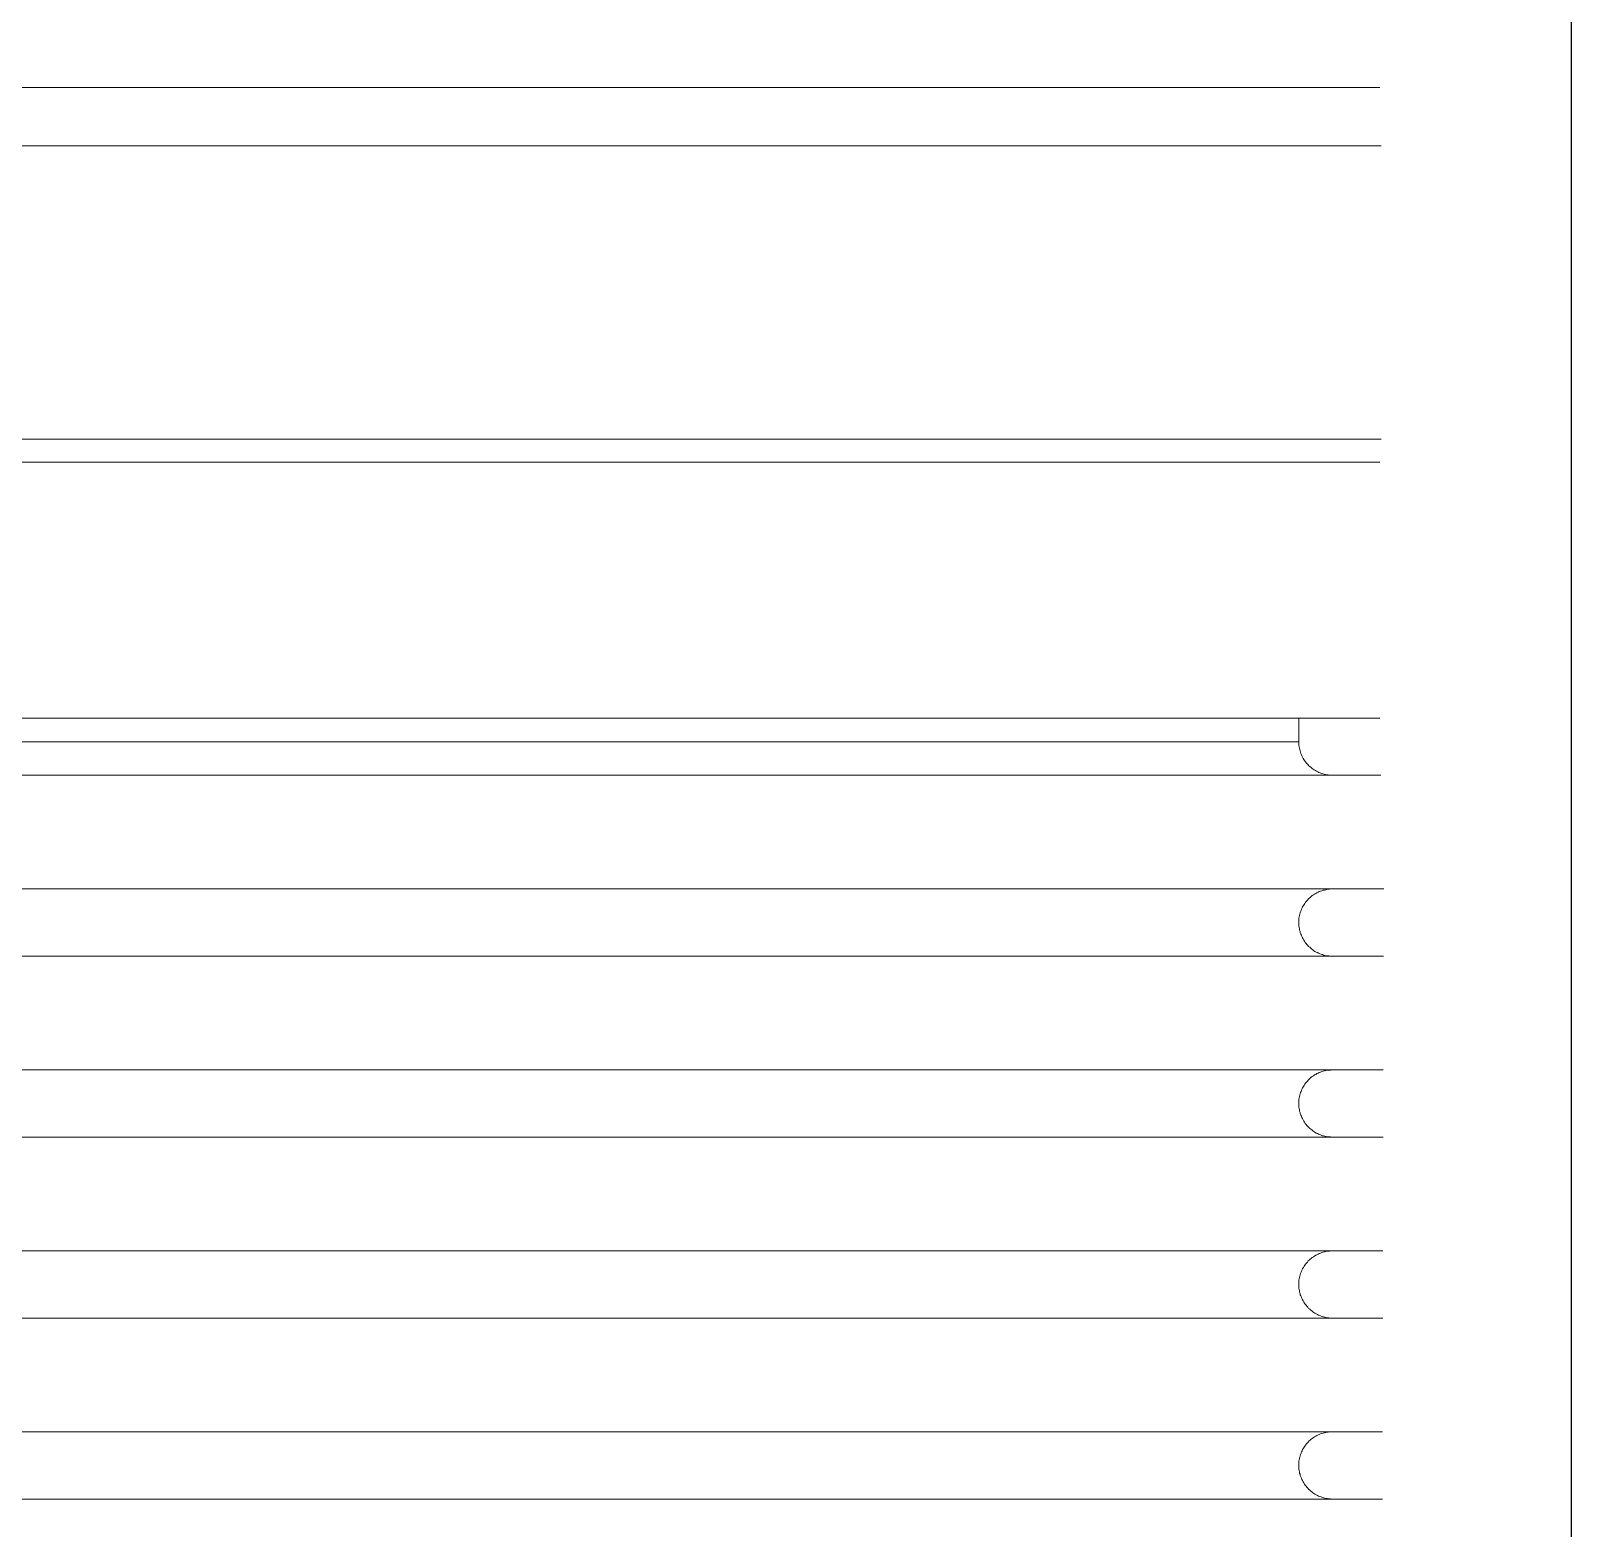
# Model space of a CAD drawing. Extents: x -76427 to 292734, y -42117 to 131250.
# Drawn here: x 12794.1 to 12899.1, y -36524.6 to -36422.5 of the extents above; entities that cross this region are included whole.
import ezdxf

# ---------------------------------------------------------------- set-up
doc = ezdxf.new("R2010")
doc.units = 0
doc.header["$LTSCALE"] = 10
for name, color, linetype, lineweight in [('XFM7P10PV$0$AP5B-SM-08-FNN-300-A(B)-LB1$0$A-GENM', 252, 'Continuous', 5), ('XFM7P10PV$0$AP5B-SM-08-FNN-300-A(B)-LB1$0$PVAC-SUS管配件', 252, 'Continuous', 5), ('XFM7P10PV$0$AP5B-SM-08-FNN-300-A(B)-LB1$0$PVAC-SUS管附件', 252, 'Continuous', 5), ('XFM7P10PV$0$AP5B-SM-08-FNN-300-A(B)-LB1$0$管配件', 252, 'Continuous', 5), ('XFM7P10PV-200K$0$AP5B-SM-08-FNN-300-A(B)-LB1$0$A-GENM', 7, 'Continuous', 5), ('XFM7P10PV-200K$0$AP5B-SM-08-FNN-300-A(B)-LB1$0$PVAC-SUS管配件', 7, 'Continuous', 5), ('XFM7P10PV-200K$0$AP5B-SM-08-FNN-300-A(B)-LB1$0$PVAC-SUS管附件', 7, 'Continuous', 5), ('XFM7P10PV-200K$0$AP5B-SM-08-FNN-300-A(B)-LB1$0$管配件', 7, 'Continuous', 5)]:
    doc.layers.add(name, color=color, linetype=linetype, lineweight=lineweight)
doc.layers.add('XFM7P10PV$0$U-PV-PIPE-SUS', color=252, linetype='Continuous')
doc.layers.add('XFM7P10PV-200K$0$U-PV-PIPE-SUS', color=200, linetype='Continuous')

# ---------------------------------------------------------------- blocks, each defined once
blk = doc.blocks.new('XFM7P10PV-200K$0$AP5B-SM-08-FNN-300-A(B)-LB1$0$Flange_ JIS 10K - 標準-V21-LB1-PX-X')
at = {"layer": 'XFM7P10PV-200K$0$AP5B-SM-08-FNN-300-A(B)-LB1$0$管配件', "color": 216, "true_color": 0x800080}
for p, q in [((-4450.814, 15967.271), (-4439.999, 15967.271)), ((-4439.999, 15967.271), (-4431.826, 15967.271)), ((-4453.031, 15966.871), (-4439.999, 15966.871)), ((-4439.999, 15966.871), (-4431.816, 15966.871)), ((-4439.999, 15964.871), (-4453.426, 15964.871)), ((-4431.816, 15964.871), (-4439.999, 15964.871))]:
    blk.add_line(p, q, dxfattribs=at)
blk = doc.blocks.new('XFM7P10PV-200K$0$AP5B-SM-08-FNN-300-A(B)-LB1$0$不銹鋼軟接_150A - RFB-6x6-1677208-LB1-PX-X')
at = {"layer": 'XFM7P10PV-200K$0$AP5B-SM-08-FNN-300-A(B)-LB1$0$A-GENM', "color": 216, "true_color": 0x800080}
for p, q in [((-4431.826, 15964.714), (-4448.986, 15964.713)), ((-4448.986, 15962.967), (-4431.826, 15962.967)), ((-4432.379, 15962.807), (-4432.379, 15962.967)), ((-4447.522, 15962.807), (-4438.238, 15962.807)), ((-4432.379, 15962.807), (-4438.238, 15962.807)), ((-4437.887, 15962.578), (-4440.99, 15962.578)), ((-4431.819, 15962.578), (-4437.887, 15962.578)), ((-4440.99, 15961.802), (-4437.887, 15961.802)), ((-4431.799, 15961.802), (-4437.887, 15961.802)), ((-4437.887, 15961.344), (-4440.99, 15961.344)), ((-4431.8, 15961.344), (-4437.887, 15961.344)), ((-4440.99, 15960.568), (-4437.887, 15960.568)), ((-4431.802, 15960.568), (-4437.887, 15960.568)), ((-4437.887, 15960.109), (-4440.99, 15960.109)), ((-4431.803, 15960.109), (-4437.887, 15960.109)), ((-4440.99, 15959.333), (-4437.887, 15959.333)), ((-4431.805, 15959.333), (-4437.887, 15959.333)), ((-4437.887, 15958.875), (-4440.99, 15958.875)), ((-4431.805, 15958.875), (-4437.887, 15958.875)), ((-4440.99, 15958.099), (-4437.887, 15958.099)), ((-4431.807, 15958.099), (-4437.887, 15958.099)), ((-4437.887, 15957.64), (-4440.99, 15957.64)), ((-4431.808, 15957.64), (-4437.887, 15957.64))]:
    blk.add_line(p, q, dxfattribs=at)
at = {"layer": 'XFM7P10PV-200K$0$AP5B-SM-08-FNN-300-A(B)-LB1$0$A-GENM', "color": 216, "true_color": 0x800080, "flags": 128}
for points in [[(-4432.379, 15962.807), (-4432.378, 15962.798), (-4432.378, 15962.789), (-4432.377, 15962.78), (-4432.376, 15962.771), (-4432.374, 15962.762), (-4432.372, 15962.753), (-4432.37, 15962.744), (-4432.367, 15962.735), (-4432.364, 15962.727), (-4432.36, 15962.718), (-4432.357, 15962.71), (-4432.353, 15962.701), (-4432.348, 15962.693), (-4432.344, 15962.685), (-4432.339, 15962.678), (-4432.333, 15962.67), (-4432.328, 15962.663), (-4432.322, 15962.656), (-4432.315, 15962.649), (-4432.309, 15962.643), (-4432.302, 15962.637), (-4432.295, 15962.631), (-4432.288, 15962.625), (-4432.281, 15962.619), (-4432.273, 15962.614), (-4432.265, 15962.61), (-4432.257, 15962.605), (-4432.249, 15962.601), (-4432.241, 15962.597), (-4432.232, 15962.594), (-4432.224, 15962.59), (-4432.215, 15962.588), (-4432.206, 15962.585), (-4432.197, 15962.583), (-4432.188, 15962.581), (-4432.179, 15962.58), (-4432.17, 15962.579), (-4432.161, 15962.578), (-4432.152, 15962.578), (-4432.149, 15962.578)], [(-4437.887, 15962.578), (-4438.245, 15962.578), (-4438.605, 15962.578), (-4438.967, 15962.578), (-4439.331, 15962.578), (-4439.696, 15962.578), (-4440.061, 15962.578), (-4440.426, 15962.578), (-4440.791, 15962.578), (-4441.154, 15962.578)], [(-4431.894, 15962.578), (-4432.069, 15962.578), (-4432.257, 15962.578), (-4432.457, 15962.578), (-4432.67, 15962.578), (-4432.894, 15962.578), (-4433.129, 15962.578), (-4433.376, 15962.578), (-4433.633, 15962.578), (-4433.9, 15962.578), (-4434.177, 15962.578), (-4434.463, 15962.578), (-4434.758, 15962.578), (-4435.062, 15962.578), (-4435.373, 15962.578), (-4435.692, 15962.578), (-4436.018, 15962.578), (-4436.35, 15962.578), (-4436.688, 15962.578), (-4437.031, 15962.578), (-4437.379, 15962.578), (-4437.731, 15962.578), (-4437.887, 15962.578)], [(-4432.691, 15962.578), (-4432.478, 15962.578), (-4432.276, 15962.578), (-4432.087, 15962.578), (-4431.911, 15962.578)], [(-4441.19, 15961.802), (-4440.827, 15961.802), (-4440.463, 15961.802), (-4440.097, 15961.802), (-4439.732, 15961.802), (-4439.367, 15961.802), (-4439.003, 15961.802), (-4438.64, 15961.802), (-4438.28, 15961.802), (-4437.923, 15961.802), (-4437.887, 15961.802)], [(-4437.887, 15961.802), (-4437.534, 15961.802), (-4437.184, 15961.802), (-4436.838, 15961.802), (-4436.498, 15961.802), (-4436.163, 15961.802), (-4435.835, 15961.802), (-4435.513, 15961.802), (-4435.198, 15961.802), (-4434.891, 15961.802), (-4434.592, 15961.802), (-4434.302, 15961.802), (-4434.021, 15961.802), (-4433.749, 15961.802), (-4433.488, 15961.802), (-4433.237, 15961.802), (-4432.996, 15961.802), (-4432.767, 15961.802), (-4432.55, 15961.802), (-4432.344, 15961.802), (-4432.151, 15961.802), (-4431.97, 15961.802)], [(-4432.149, 15961.802), (-4432.159, 15961.802), (-4432.168, 15961.801), (-4432.177, 15961.8), (-4432.186, 15961.799), (-4432.195, 15961.797), (-4432.204, 15961.795), (-4432.213, 15961.793), (-4432.221, 15961.79), (-4432.23, 15961.787), (-4432.239, 15961.784), (-4432.247, 15961.78), (-4432.255, 15961.776), (-4432.263, 15961.772), (-4432.271, 15961.767), (-4432.279, 15961.762), (-4432.286, 15961.757), (-4432.293, 15961.751), (-4432.3, 15961.745), (-4432.307, 15961.739), (-4432.314, 15961.733), (-4432.32, 15961.726), (-4432.326, 15961.719), (-4432.332, 15961.712), (-4432.337, 15961.704), (-4432.342, 15961.697), (-4432.347, 15961.689), (-4432.352, 15961.681), (-4432.356, 15961.673), (-4432.36, 15961.664), (-4432.363, 15961.656), (-4432.366, 15961.647), (-4432.369, 15961.639), (-4432.371, 15961.63), (-4432.373, 15961.621), (-4432.375, 15961.612), (-4432.377, 15961.603), (-4432.378, 15961.594), (-4432.378, 15961.584), (-4432.379, 15961.575), (-4432.378, 15961.566), (-4432.378, 15961.557), (-4432.377, 15961.548), (-4432.376, 15961.539), (-4432.374, 15961.53), (-4432.373, 15961.521), (-4432.37, 15961.512), (-4432.368, 15961.503), (-4432.365, 15961.494), (-4432.361, 15961.486), (-4432.358, 15961.477), (-4432.354, 15961.469), (-4432.349, 15961.461), (-4432.345, 15961.453), (-4432.34, 15961.445), (-4432.335, 15961.438), (-4432.329, 15961.431), (-4432.323, 15961.424), (-4432.317, 15961.417), (-4432.311, 15961.41), (-4432.304, 15961.404), (-4432.297, 15961.398), (-4432.29, 15961.392), (-4432.283, 15961.386), (-4432.275, 15961.381), (-4432.268, 15961.376), (-4432.26, 15961.372), (-4432.251, 15961.368), (-4432.243, 15961.364), (-4432.235, 15961.36), (-4432.226, 15961.357), (-4432.217, 15961.354), (-4432.209, 15961.351), (-4432.2, 15961.349), (-4432.191, 15961.347), (-4432.182, 15961.346), (-4432.173, 15961.345), (-4432.163, 15961.344), (-4432.154, 15961.344), (-4432.149, 15961.344)], [(-4431.894, 15961.802), (-4432.069, 15961.802), (-4432.249, 15961.802)], [(-4437.887, 15961.344), (-4438.245, 15961.344), (-4438.605, 15961.344), (-4438.967, 15961.344), (-4439.331, 15961.344), (-4439.696, 15961.344), (-4440.061, 15961.344), (-4440.426, 15961.344), (-4440.791, 15961.344), (-4441.154, 15961.344)], [(-4431.894, 15961.344), (-4432.069, 15961.344), (-4432.257, 15961.344), (-4432.457, 15961.344), (-4432.67, 15961.344), (-4432.894, 15961.344), (-4433.129, 15961.344), (-4433.376, 15961.344), (-4433.633, 15961.344), (-4433.9, 15961.344), (-4434.177, 15961.344), (-4434.463, 15961.344), (-4434.758, 15961.344), (-4435.062, 15961.344), (-4435.373, 15961.344), (-4435.692, 15961.344), (-4436.018, 15961.344), (-4436.35, 15961.344), (-4436.688, 15961.344), (-4437.031, 15961.344), (-4437.379, 15961.344), (-4437.731, 15961.344), (-4437.887, 15961.344)], [(-4432.249, 15961.344), (-4432.087, 15961.344), (-4431.911, 15961.344)], [(-4441.19, 15960.568), (-4440.827, 15960.568), (-4440.463, 15960.568), (-4440.097, 15960.568), (-4439.732, 15960.568), (-4439.367, 15960.568), (-4439.003, 15960.568), (-4438.64, 15960.568), (-4438.28, 15960.568), (-4437.923, 15960.568), (-4437.887, 15960.568)], [(-4437.887, 15960.568), (-4437.534, 15960.568), (-4437.184, 15960.568), (-4436.838, 15960.568), (-4436.498, 15960.568), (-4436.163, 15960.568), (-4435.835, 15960.568), (-4435.513, 15960.568), (-4435.198, 15960.568), (-4434.891, 15960.568), (-4434.592, 15960.568), (-4434.302, 15960.568), (-4434.021, 15960.568), (-4433.749, 15960.568), (-4433.488, 15960.568), (-4433.237, 15960.568), (-4432.996, 15960.568), (-4432.767, 15960.568), (-4432.55, 15960.568), (-4432.344, 15960.568), (-4432.151, 15960.568), (-4431.97, 15960.568)], [(-4432.149, 15960.568), (-4432.159, 15960.567), (-4432.168, 15960.567), (-4432.177, 15960.566), (-4432.186, 15960.565), (-4432.195, 15960.563), (-4432.204, 15960.561), (-4432.213, 15960.559), (-4432.221, 15960.556), (-4432.23, 15960.553), (-4432.239, 15960.55), (-4432.247, 15960.546), (-4432.255, 15960.542), (-4432.263, 15960.537), (-4432.271, 15960.533), (-4432.279, 15960.528), (-4432.286, 15960.522), (-4432.293, 15960.517), (-4432.3, 15960.511), (-4432.307, 15960.505), (-4432.314, 15960.498), (-4432.32, 15960.491), (-4432.326, 15960.484), (-4432.332, 15960.477), (-4432.337, 15960.47), (-4432.342, 15960.462), (-4432.347, 15960.454), (-4432.352, 15960.446), (-4432.356, 15960.438), (-4432.36, 15960.43), (-4432.363, 15960.421), (-4432.366, 15960.413), (-4432.369, 15960.404), (-4432.371, 15960.395), (-4432.373, 15960.386), (-4432.375, 15960.377), (-4432.377, 15960.368), (-4432.378, 15960.359), (-4432.378, 15960.35), (-4432.379, 15960.341), (-4432.378, 15960.332), (-4432.378, 15960.323), (-4432.377, 15960.313), (-4432.376, 15960.304), (-4432.374, 15960.295), (-4432.373, 15960.286), (-4432.37, 15960.277), (-4432.368, 15960.269), (-4432.365, 15960.26), (-4432.361, 15960.251), (-4432.358, 15960.243), (-4432.354, 15960.235), (-4432.349, 15960.227), (-4432.345, 15960.219), (-4432.34, 15960.211), (-4432.335, 15960.203), (-4432.329, 15960.196), (-4432.323, 15960.189), (-4432.317, 15960.182), (-4432.311, 15960.176), (-4432.304, 15960.169), (-4432.297, 15960.163), (-4432.29, 15960.158), (-4432.283, 15960.152), (-4432.275, 15960.147), (-4432.268, 15960.142), (-4432.26, 15960.137), (-4432.251, 15960.133), (-4432.243, 15960.129), (-4432.235, 15960.126), (-4432.226, 15960.122), (-4432.217, 15960.119), (-4432.209, 15960.117), (-4432.2, 15960.115), (-4432.191, 15960.113), (-4432.182, 15960.111), (-4432.173, 15960.11), (-4432.163, 15960.11), (-4432.154, 15960.109), (-4432.149, 15960.109)], [(-4431.894, 15960.568), (-4432.069, 15960.568), (-4432.257, 15960.568)], [(-4437.887, 15960.109), (-4438.245, 15960.109), (-4438.605, 15960.109), (-4438.967, 15960.109), (-4439.331, 15960.109), (-4439.696, 15960.109), (-4440.061, 15960.109), (-4440.426, 15960.109), (-4440.791, 15960.109), (-4441.154, 15960.109)], [(-4431.894, 15960.109), (-4432.069, 15960.109), (-4432.257, 15960.109), (-4432.457, 15960.109), (-4432.67, 15960.109), (-4432.894, 15960.109), (-4433.129, 15960.109), (-4433.376, 15960.109), (-4433.633, 15960.109), (-4433.9, 15960.109), (-4434.177, 15960.109), (-4434.463, 15960.109), (-4434.758, 15960.109), (-4435.062, 15960.109), (-4435.373, 15960.109), (-4435.692, 15960.109), (-4436.018, 15960.109), (-4436.35, 15960.109), (-4436.688, 15960.109), (-4437.031, 15960.109), (-4437.379, 15960.109), (-4437.731, 15960.109), (-4437.887, 15960.109)], [(-4432.276, 15960.109), (-4432.087, 15960.109), (-4431.911, 15960.109)], [(-4441.19, 15959.333), (-4440.827, 15959.333), (-4440.463, 15959.333), (-4440.097, 15959.333), (-4439.732, 15959.333), (-4439.367, 15959.333), (-4439.003, 15959.333), (-4438.64, 15959.333), (-4438.28, 15959.333), (-4437.923, 15959.333), (-4437.887, 15959.333)], [(-4437.887, 15959.333), (-4437.534, 15959.333), (-4437.184, 15959.333), (-4436.838, 15959.333), (-4436.498, 15959.333), (-4436.163, 15959.333), (-4435.835, 15959.333), (-4435.513, 15959.333), (-4435.198, 15959.333), (-4434.891, 15959.333), (-4434.592, 15959.333), (-4434.302, 15959.333), (-4434.021, 15959.333), (-4433.749, 15959.333), (-4433.488, 15959.333), (-4433.237, 15959.333), (-4432.996, 15959.333), (-4432.767, 15959.333), (-4432.55, 15959.333), (-4432.344, 15959.333), (-4432.151, 15959.333), (-4431.97, 15959.333)], [(-4432.149, 15959.333), (-4432.159, 15959.333), (-4432.168, 15959.332), (-4432.177, 15959.332), (-4432.186, 15959.33), (-4432.195, 15959.329), (-4432.204, 15959.327), (-4432.213, 15959.324), (-4432.221, 15959.322), (-4432.23, 15959.318), (-4432.239, 15959.315), (-4432.247, 15959.311), (-4432.255, 15959.307), (-4432.263, 15959.303), (-4432.271, 15959.298), (-4432.279, 15959.293), (-4432.286, 15959.288), (-4432.293, 15959.282), (-4432.3, 15959.276), (-4432.307, 15959.27), (-4432.314, 15959.264), (-4432.32, 15959.257), (-4432.326, 15959.25), (-4432.332, 15959.243), (-4432.337, 15959.235), (-4432.342, 15959.228), (-4432.347, 15959.22), (-4432.352, 15959.212), (-4432.356, 15959.204), (-4432.36, 15959.195), (-4432.363, 15959.187), (-4432.366, 15959.178), (-4432.369, 15959.17), (-4432.371, 15959.161), (-4432.373, 15959.152), (-4432.375, 15959.143), (-4432.377, 15959.134), (-4432.378, 15959.125), (-4432.378, 15959.116), (-4432.379, 15959.106), (-4432.378, 15959.097), (-4432.378, 15959.088), (-4432.377, 15959.079), (-4432.376, 15959.07), (-4432.374, 15959.061), (-4432.373, 15959.052), (-4432.37, 15959.043), (-4432.368, 15959.034), (-4432.365, 15959.026), (-4432.361, 15959.017), (-4432.358, 15959.009), (-4432.354, 15959), (-4432.349, 15958.992), (-4432.345, 15958.984), (-4432.34, 15958.977), (-4432.335, 15958.969), (-4432.329, 15958.962), (-4432.323, 15958.955), (-4432.317, 15958.948), (-4432.311, 15958.941), (-4432.304, 15958.935), (-4432.297, 15958.929), (-4432.29, 15958.923), (-4432.283, 15958.918), (-4432.275, 15958.912), (-4432.268, 15958.908), (-4432.26, 15958.903), (-4432.251, 15958.899), (-4432.243, 15958.895), (-4432.235, 15958.891), (-4432.226, 15958.888), (-4432.217, 15958.885), (-4432.209, 15958.882), (-4432.2, 15958.88), (-4432.191, 15958.878), (-4432.182, 15958.877), (-4432.173, 15958.876), (-4432.163, 15958.875), (-4432.154, 15958.875), (-4432.149, 15958.875)], [(-4431.894, 15959.333), (-4432.069, 15959.333), (-4432.257, 15959.333)], [(-4437.887, 15958.875), (-4438.245, 15958.875), (-4438.605, 15958.875), (-4438.967, 15958.875), (-4439.331, 15958.875), (-4439.696, 15958.875), (-4440.061, 15958.875), (-4440.426, 15958.875), (-4440.791, 15958.875), (-4441.154, 15958.875)], [(-4431.894, 15958.875), (-4432.069, 15958.875), (-4432.257, 15958.875), (-4432.457, 15958.875), (-4432.67, 15958.875), (-4432.894, 15958.875), (-4433.129, 15958.875), (-4433.376, 15958.875), (-4433.633, 15958.875), (-4433.9, 15958.875), (-4434.177, 15958.875), (-4434.463, 15958.875), (-4434.758, 15958.875), (-4435.062, 15958.875), (-4435.373, 15958.875), (-4435.692, 15958.875), (-4436.018, 15958.875), (-4436.35, 15958.875), (-4436.688, 15958.875), (-4437.031, 15958.875), (-4437.379, 15958.875), (-4437.731, 15958.875), (-4437.887, 15958.875)], [(-4432.276, 15958.875), (-4432.087, 15958.875), (-4431.911, 15958.875)], [(-4441.19, 15958.099), (-4440.827, 15958.099), (-4440.463, 15958.099), (-4440.097, 15958.099), (-4439.732, 15958.099), (-4439.367, 15958.099), (-4439.003, 15958.099), (-4438.64, 15958.099), (-4438.28, 15958.099), (-4437.923, 15958.099), (-4437.887, 15958.099)], [(-4437.887, 15958.099), (-4437.534, 15958.099), (-4437.184, 15958.099), (-4436.838, 15958.099), (-4436.498, 15958.099), (-4436.163, 15958.099), (-4435.835, 15958.099), (-4435.513, 15958.099), (-4435.198, 15958.099), (-4434.891, 15958.099), (-4434.592, 15958.099), (-4434.302, 15958.099), (-4434.021, 15958.099), (-4433.749, 15958.099), (-4433.488, 15958.099), (-4433.237, 15958.099), (-4432.996, 15958.099), (-4432.767, 15958.099), (-4432.55, 15958.099), (-4432.344, 15958.099), (-4432.151, 15958.099), (-4431.97, 15958.099)], [(-4432.149, 15958.099), (-4432.159, 15958.099), (-4432.168, 15958.098), (-4432.177, 15958.097), (-4432.186, 15958.096), (-4432.195, 15958.094), (-4432.204, 15958.092), (-4432.213, 15958.09), (-4432.221, 15958.087), (-4432.23, 15958.084), (-4432.239, 15958.081), (-4432.247, 15958.077), (-4432.255, 15958.073), (-4432.263, 15958.068), (-4432.271, 15958.064), (-4432.279, 15958.059), (-4432.286, 15958.053), (-4432.293, 15958.048), (-4432.3, 15958.042), (-4432.307, 15958.036), (-4432.314, 15958.029), (-4432.32, 15958.023), (-4432.326, 15958.016), (-4432.332, 15958.008), (-4432.337, 15958.001), (-4432.342, 15957.993), (-4432.347, 15957.986), (-4432.352, 15957.978), (-4432.356, 15957.969), (-4432.36, 15957.961), (-4432.363, 15957.953), (-4432.366, 15957.944), (-4432.369, 15957.935), (-4432.371, 15957.926), (-4432.373, 15957.917), (-4432.375, 15957.908), (-4432.377, 15957.899), (-4432.378, 15957.89), (-4432.378, 15957.881), (-4432.379, 15957.872), (-4432.378, 15957.863), (-4432.378, 15957.854), (-4432.377, 15957.845), (-4432.376, 15957.835), (-4432.374, 15957.826), (-4432.373, 15957.817), (-4432.37, 15957.809), (-4432.368, 15957.8), (-4432.365, 15957.791), (-4432.361, 15957.783), (-4432.358, 15957.774), (-4432.354, 15957.766), (-4432.349, 15957.758), (-4432.345, 15957.75), (-4432.34, 15957.742), (-4432.335, 15957.735), (-4432.329, 15957.727), (-4432.323, 15957.72), (-4432.317, 15957.713), (-4432.311, 15957.707), (-4432.304, 15957.7), (-4432.297, 15957.694), (-4432.29, 15957.689), (-4432.283, 15957.683), (-4432.275, 15957.678), (-4432.268, 15957.673), (-4432.26, 15957.668), (-4432.251, 15957.664), (-4432.243, 15957.66), (-4432.235, 15957.657), (-4432.226, 15957.654), (-4432.217, 15957.651), (-4432.209, 15957.648), (-4432.2, 15957.646), (-4432.191, 15957.644), (-4432.182, 15957.643), (-4432.173, 15957.641), (-4432.163, 15957.641), (-4432.154, 15957.64), (-4432.149, 15957.64)], [(-4431.894, 15958.099), (-4432.069, 15958.099), (-4432.257, 15958.099)], [(-4437.887, 15957.64), (-4438.245, 15957.64), (-4438.605, 15957.64), (-4438.967, 15957.64), (-4439.331, 15957.64), (-4439.696, 15957.64), (-4440.061, 15957.64), (-4440.426, 15957.64), (-4440.791, 15957.64), (-4441.154, 15957.64)], [(-4431.894, 15957.64), (-4432.069, 15957.64), (-4432.257, 15957.64), (-4432.457, 15957.64), (-4432.67, 15957.64), (-4432.894, 15957.64), (-4433.129, 15957.64), (-4433.376, 15957.64), (-4433.633, 15957.64), (-4433.9, 15957.64), (-4434.177, 15957.64), (-4434.463, 15957.64), (-4434.758, 15957.64), (-4435.062, 15957.64), (-4435.373, 15957.64), (-4435.692, 15957.64), (-4436.018, 15957.64), (-4436.35, 15957.64), (-4436.688, 15957.64), (-4437.031, 15957.64), (-4437.379, 15957.64), (-4437.731, 15957.64), (-4437.887, 15957.64)], [(-4432.276, 15957.64), (-4432.087, 15957.64), (-4431.911, 15957.64)]]:
    blk.add_lwpolyline(points, dxfattribs=at)
blk = doc.blocks.new('XFM7P10PV-200K$0$AP5B-SM-08-FNN-300-A(B)-LB1$0$不銹鋼軟接_150A - 標準-1677211-LB1-PX-X')
blk.add_blockref('XFM7P10PV-200K$0$AP5B-SM-08-FNN-300-A(B)-LB1$0$不銹鋼軟接_150A - RFB-6x6-1677208-LB1-PX-X', (0, 0))
blk = doc.blocks.new('XFM7P10PV-200K')
at = {"layer": 'XFM7P10PV-200K$0$U-PV-PIPE-SUS'}
blk.add_line((12899.14, -36114.29), (12899.14, -36782.37), dxfattribs=at)
at = {"layer": 'XFM7P10PV-200K$0$AP5B-SM-08-FNN-300-A(B)-LB1$0$PVAC-SUS管配件', "color": 216, "true_color": 0x800080, "xscale": 10, "yscale": 10, "zscale": 10}
blk.add_blockref('XFM7P10PV-200K$0$AP5B-SM-08-FNN-300-A(B)-LB1$0$Flange_ JIS 10K - 標準-V21-LB1-PX-X', (57204.34, -196099.04, 0), dxfattribs=at)
at = {"layer": 'XFM7P10PV-200K$0$AP5B-SM-08-FNN-300-A(B)-LB1$0$PVAC-SUS管附件', "color": 216, "true_color": 0x800080, "xscale": 10, "yscale": 10, "zscale": 10}
blk.add_blockref('XFM7P10PV-200K$0$AP5B-SM-08-FNN-300-A(B)-LB1$0$不銹鋼軟接_150A - 標準-1677211-LB1-PX-X', (57204.34, -196099.04, 0), dxfattribs=at)
blk = doc.blocks.new('XFM7P10PV$0$AP5B-SM-08-FNN-300-A(B)-LB1$0$Flange_ JIS 10K - 標準-V21-LB1-PX-X')
at = {"layer": 'XFM7P10PV$0$AP5B-SM-08-FNN-300-A(B)-LB1$0$管配件', "color": 216, "true_color": 0x800080}
for p, q in [((-4450.814, 15967.271), (-4439.999, 15967.271)), ((-4439.999, 15967.271), (-4431.826, 15967.271)), ((-4453.031, 15966.871), (-4439.999, 15966.871)), ((-4439.999, 15966.871), (-4431.816, 15966.871)), ((-4439.999, 15964.871), (-4453.426, 15964.871)), ((-4431.816, 15964.871), (-4439.999, 15964.871))]:
    blk.add_line(p, q, dxfattribs=at)
blk = doc.blocks.new('XFM7P10PV$0$AP5B-SM-08-FNN-300-A(B)-LB1$0$不銹鋼軟接_150A - RFB-6x6-1677208-LB1-PX-X')
at = {"layer": 'XFM7P10PV$0$AP5B-SM-08-FNN-300-A(B)-LB1$0$A-GENM', "color": 216, "true_color": 0x800080}
for p, q in [((-4431.826, 15964.714), (-4448.986, 15964.713)), ((-4448.986, 15962.967), (-4431.826, 15962.967)), ((-4432.379, 15962.807), (-4432.379, 15962.967)), ((-4447.522, 15962.807), (-4438.238, 15962.807)), ((-4432.379, 15962.807), (-4438.238, 15962.807)), ((-4437.887, 15962.578), (-4440.99, 15962.578)), ((-4431.819, 15962.578), (-4437.887, 15962.578)), ((-4440.99, 15961.802), (-4437.887, 15961.802)), ((-4431.799, 15961.802), (-4437.887, 15961.802)), ((-4437.887, 15961.344), (-4440.99, 15961.344)), ((-4431.8, 15961.344), (-4437.887, 15961.344)), ((-4440.99, 15960.568), (-4437.887, 15960.568)), ((-4431.802, 15960.568), (-4437.887, 15960.568)), ((-4437.887, 15960.109), (-4440.99, 15960.109)), ((-4431.803, 15960.109), (-4437.887, 15960.109)), ((-4440.99, 15959.333), (-4437.887, 15959.333)), ((-4431.805, 15959.333), (-4437.887, 15959.333)), ((-4437.887, 15958.875), (-4440.99, 15958.875)), ((-4431.805, 15958.875), (-4437.887, 15958.875)), ((-4440.99, 15958.099), (-4437.887, 15958.099)), ((-4431.807, 15958.099), (-4437.887, 15958.099)), ((-4437.887, 15957.64), (-4440.99, 15957.64)), ((-4431.808, 15957.64), (-4437.887, 15957.64))]:
    blk.add_line(p, q, dxfattribs=at)
at = {"layer": 'XFM7P10PV$0$AP5B-SM-08-FNN-300-A(B)-LB1$0$A-GENM', "color": 216, "true_color": 0x800080, "flags": 128}
for points in [[(-4432.379, 15962.807), (-4432.378, 15962.798), (-4432.378, 15962.789), (-4432.377, 15962.78), (-4432.376, 15962.771), (-4432.374, 15962.762), (-4432.372, 15962.753), (-4432.37, 15962.744), (-4432.367, 15962.735), (-4432.364, 15962.727), (-4432.36, 15962.718), (-4432.357, 15962.71), (-4432.353, 15962.701), (-4432.348, 15962.693), (-4432.344, 15962.685), (-4432.339, 15962.678), (-4432.333, 15962.67), (-4432.328, 15962.663), (-4432.322, 15962.656), (-4432.315, 15962.649), (-4432.309, 15962.643), (-4432.302, 15962.637), (-4432.295, 15962.631), (-4432.288, 15962.625), (-4432.281, 15962.619), (-4432.273, 15962.614), (-4432.265, 15962.61), (-4432.257, 15962.605), (-4432.249, 15962.601), (-4432.241, 15962.597), (-4432.232, 15962.594), (-4432.224, 15962.59), (-4432.215, 15962.588), (-4432.206, 15962.585), (-4432.197, 15962.583), (-4432.188, 15962.581), (-4432.179, 15962.58), (-4432.17, 15962.579), (-4432.161, 15962.578), (-4432.152, 15962.578), (-4432.149, 15962.578)], [(-4437.887, 15962.578), (-4438.245, 15962.578), (-4438.605, 15962.578), (-4438.967, 15962.578), (-4439.331, 15962.578), (-4439.696, 15962.578), (-4440.061, 15962.578), (-4440.426, 15962.578), (-4440.791, 15962.578), (-4441.154, 15962.578)], [(-4431.894, 15962.578), (-4432.069, 15962.578), (-4432.257, 15962.578), (-4432.457, 15962.578), (-4432.67, 15962.578), (-4432.894, 15962.578), (-4433.129, 15962.578), (-4433.376, 15962.578), (-4433.633, 15962.578), (-4433.9, 15962.578), (-4434.177, 15962.578), (-4434.463, 15962.578), (-4434.758, 15962.578), (-4435.062, 15962.578), (-4435.373, 15962.578), (-4435.692, 15962.578), (-4436.018, 15962.578), (-4436.35, 15962.578), (-4436.688, 15962.578), (-4437.031, 15962.578), (-4437.379, 15962.578), (-4437.731, 15962.578), (-4437.887, 15962.578)], [(-4432.691, 15962.578), (-4432.478, 15962.578), (-4432.276, 15962.578), (-4432.087, 15962.578), (-4431.911, 15962.578)], [(-4441.19, 15961.802), (-4440.827, 15961.802), (-4440.463, 15961.802), (-4440.097, 15961.802), (-4439.732, 15961.802), (-4439.367, 15961.802), (-4439.003, 15961.802), (-4438.64, 15961.802), (-4438.28, 15961.802), (-4437.923, 15961.802), (-4437.887, 15961.802)], [(-4437.887, 15961.802), (-4437.534, 15961.802), (-4437.184, 15961.802), (-4436.838, 15961.802), (-4436.498, 15961.802), (-4436.163, 15961.802), (-4435.835, 15961.802), (-4435.513, 15961.802), (-4435.198, 15961.802), (-4434.891, 15961.802), (-4434.592, 15961.802), (-4434.302, 15961.802), (-4434.021, 15961.802), (-4433.749, 15961.802), (-4433.488, 15961.802), (-4433.237, 15961.802), (-4432.996, 15961.802), (-4432.767, 15961.802), (-4432.55, 15961.802), (-4432.344, 15961.802), (-4432.151, 15961.802), (-4431.97, 15961.802)], [(-4432.149, 15961.802), (-4432.159, 15961.802), (-4432.168, 15961.801), (-4432.177, 15961.8), (-4432.186, 15961.799), (-4432.195, 15961.797), (-4432.204, 15961.795), (-4432.213, 15961.793), (-4432.221, 15961.79), (-4432.23, 15961.787), (-4432.239, 15961.784), (-4432.247, 15961.78), (-4432.255, 15961.776), (-4432.263, 15961.772), (-4432.271, 15961.767), (-4432.279, 15961.762), (-4432.286, 15961.757), (-4432.293, 15961.751), (-4432.3, 15961.745), (-4432.307, 15961.739), (-4432.314, 15961.733), (-4432.32, 15961.726), (-4432.326, 15961.719), (-4432.332, 15961.712), (-4432.337, 15961.704), (-4432.342, 15961.697), (-4432.347, 15961.689), (-4432.352, 15961.681), (-4432.356, 15961.673), (-4432.36, 15961.664), (-4432.363, 15961.656), (-4432.366, 15961.647), (-4432.369, 15961.639), (-4432.371, 15961.63), (-4432.373, 15961.621), (-4432.375, 15961.612), (-4432.377, 15961.603), (-4432.378, 15961.594), (-4432.378, 15961.584), (-4432.379, 15961.575), (-4432.378, 15961.566), (-4432.378, 15961.557), (-4432.377, 15961.548), (-4432.376, 15961.539), (-4432.374, 15961.53), (-4432.373, 15961.521), (-4432.37, 15961.512), (-4432.368, 15961.503), (-4432.365, 15961.494), (-4432.361, 15961.486), (-4432.358, 15961.477), (-4432.354, 15961.469), (-4432.349, 15961.461), (-4432.345, 15961.453), (-4432.34, 15961.445), (-4432.335, 15961.438), (-4432.329, 15961.431), (-4432.323, 15961.424), (-4432.317, 15961.417), (-4432.311, 15961.41), (-4432.304, 15961.404), (-4432.297, 15961.398), (-4432.29, 15961.392), (-4432.283, 15961.386), (-4432.275, 15961.381), (-4432.268, 15961.376), (-4432.26, 15961.372), (-4432.251, 15961.368), (-4432.243, 15961.364), (-4432.235, 15961.36), (-4432.226, 15961.357), (-4432.217, 15961.354), (-4432.209, 15961.351), (-4432.2, 15961.349), (-4432.191, 15961.347), (-4432.182, 15961.346), (-4432.173, 15961.345), (-4432.163, 15961.344), (-4432.154, 15961.344), (-4432.149, 15961.344)], [(-4431.894, 15961.802), (-4432.069, 15961.802), (-4432.249, 15961.802)], [(-4437.887, 15961.344), (-4438.245, 15961.344), (-4438.605, 15961.344), (-4438.967, 15961.344), (-4439.331, 15961.344), (-4439.696, 15961.344), (-4440.061, 15961.344), (-4440.426, 15961.344), (-4440.791, 15961.344), (-4441.154, 15961.344)], [(-4431.894, 15961.344), (-4432.069, 15961.344), (-4432.257, 15961.344), (-4432.457, 15961.344), (-4432.67, 15961.344), (-4432.894, 15961.344), (-4433.129, 15961.344), (-4433.376, 15961.344), (-4433.633, 15961.344), (-4433.9, 15961.344), (-4434.177, 15961.344), (-4434.463, 15961.344), (-4434.758, 15961.344), (-4435.062, 15961.344), (-4435.373, 15961.344), (-4435.692, 15961.344), (-4436.018, 15961.344), (-4436.35, 15961.344), (-4436.688, 15961.344), (-4437.031, 15961.344), (-4437.379, 15961.344), (-4437.731, 15961.344), (-4437.887, 15961.344)], [(-4432.249, 15961.344), (-4432.087, 15961.344), (-4431.911, 15961.344)], [(-4441.19, 15960.568), (-4440.827, 15960.568), (-4440.463, 15960.568), (-4440.097, 15960.568), (-4439.732, 15960.568), (-4439.367, 15960.568), (-4439.003, 15960.568), (-4438.64, 15960.568), (-4438.28, 15960.568), (-4437.923, 15960.568), (-4437.887, 15960.568)], [(-4437.887, 15960.568), (-4437.534, 15960.568), (-4437.184, 15960.568), (-4436.838, 15960.568), (-4436.498, 15960.568), (-4436.163, 15960.568), (-4435.835, 15960.568), (-4435.513, 15960.568), (-4435.198, 15960.568), (-4434.891, 15960.568), (-4434.592, 15960.568), (-4434.302, 15960.568), (-4434.021, 15960.568), (-4433.749, 15960.568), (-4433.488, 15960.568), (-4433.237, 15960.568), (-4432.996, 15960.568), (-4432.767, 15960.568), (-4432.55, 15960.568), (-4432.344, 15960.568), (-4432.151, 15960.568), (-4431.97, 15960.568)], [(-4432.149, 15960.568), (-4432.159, 15960.567), (-4432.168, 15960.567), (-4432.177, 15960.566), (-4432.186, 15960.565), (-4432.195, 15960.563), (-4432.204, 15960.561), (-4432.213, 15960.559), (-4432.221, 15960.556), (-4432.23, 15960.553), (-4432.239, 15960.55), (-4432.247, 15960.546), (-4432.255, 15960.542), (-4432.263, 15960.537), (-4432.271, 15960.533), (-4432.279, 15960.528), (-4432.286, 15960.522), (-4432.293, 15960.517), (-4432.3, 15960.511), (-4432.307, 15960.505), (-4432.314, 15960.498), (-4432.32, 15960.491), (-4432.326, 15960.484), (-4432.332, 15960.477), (-4432.337, 15960.47), (-4432.342, 15960.462), (-4432.347, 15960.454), (-4432.352, 15960.446), (-4432.356, 15960.438), (-4432.36, 15960.43), (-4432.363, 15960.421), (-4432.366, 15960.413), (-4432.369, 15960.404), (-4432.371, 15960.395), (-4432.373, 15960.386), (-4432.375, 15960.377), (-4432.377, 15960.368), (-4432.378, 15960.359), (-4432.378, 15960.35), (-4432.379, 15960.341), (-4432.378, 15960.332), (-4432.378, 15960.323), (-4432.377, 15960.313), (-4432.376, 15960.304), (-4432.374, 15960.295), (-4432.373, 15960.286), (-4432.37, 15960.277), (-4432.368, 15960.269), (-4432.365, 15960.26), (-4432.361, 15960.251), (-4432.358, 15960.243), (-4432.354, 15960.235), (-4432.349, 15960.227), (-4432.345, 15960.219), (-4432.34, 15960.211), (-4432.335, 15960.203), (-4432.329, 15960.196), (-4432.323, 15960.189), (-4432.317, 15960.182), (-4432.311, 15960.176), (-4432.304, 15960.169), (-4432.297, 15960.163), (-4432.29, 15960.158), (-4432.283, 15960.152), (-4432.275, 15960.147), (-4432.268, 15960.142), (-4432.26, 15960.137), (-4432.251, 15960.133), (-4432.243, 15960.129), (-4432.235, 15960.126), (-4432.226, 15960.122), (-4432.217, 15960.119), (-4432.209, 15960.117), (-4432.2, 15960.115), (-4432.191, 15960.113), (-4432.182, 15960.111), (-4432.173, 15960.11), (-4432.163, 15960.11), (-4432.154, 15960.109), (-4432.149, 15960.109)], [(-4431.894, 15960.568), (-4432.069, 15960.568), (-4432.257, 15960.568)], [(-4437.887, 15960.109), (-4438.245, 15960.109), (-4438.605, 15960.109), (-4438.967, 15960.109), (-4439.331, 15960.109), (-4439.696, 15960.109), (-4440.061, 15960.109), (-4440.426, 15960.109), (-4440.791, 15960.109), (-4441.154, 15960.109)], [(-4431.894, 15960.109), (-4432.069, 15960.109), (-4432.257, 15960.109), (-4432.457, 15960.109), (-4432.67, 15960.109), (-4432.894, 15960.109), (-4433.129, 15960.109), (-4433.376, 15960.109), (-4433.633, 15960.109), (-4433.9, 15960.109), (-4434.177, 15960.109), (-4434.463, 15960.109), (-4434.758, 15960.109), (-4435.062, 15960.109), (-4435.373, 15960.109), (-4435.692, 15960.109), (-4436.018, 15960.109), (-4436.35, 15960.109), (-4436.688, 15960.109), (-4437.031, 15960.109), (-4437.379, 15960.109), (-4437.731, 15960.109), (-4437.887, 15960.109)], [(-4432.276, 15960.109), (-4432.087, 15960.109), (-4431.911, 15960.109)], [(-4441.19, 15959.333), (-4440.827, 15959.333), (-4440.463, 15959.333), (-4440.097, 15959.333), (-4439.732, 15959.333), (-4439.367, 15959.333), (-4439.003, 15959.333), (-4438.64, 15959.333), (-4438.28, 15959.333), (-4437.923, 15959.333), (-4437.887, 15959.333)], [(-4437.887, 15959.333), (-4437.534, 15959.333), (-4437.184, 15959.333), (-4436.838, 15959.333), (-4436.498, 15959.333), (-4436.163, 15959.333), (-4435.835, 15959.333), (-4435.513, 15959.333), (-4435.198, 15959.333), (-4434.891, 15959.333), (-4434.592, 15959.333), (-4434.302, 15959.333), (-4434.021, 15959.333), (-4433.749, 15959.333), (-4433.488, 15959.333), (-4433.237, 15959.333), (-4432.996, 15959.333), (-4432.767, 15959.333), (-4432.55, 15959.333), (-4432.344, 15959.333), (-4432.151, 15959.333), (-4431.97, 15959.333)], [(-4432.149, 15959.333), (-4432.159, 15959.333), (-4432.168, 15959.332), (-4432.177, 15959.332), (-4432.186, 15959.33), (-4432.195, 15959.329), (-4432.204, 15959.327), (-4432.213, 15959.324), (-4432.221, 15959.322), (-4432.23, 15959.318), (-4432.239, 15959.315), (-4432.247, 15959.311), (-4432.255, 15959.307), (-4432.263, 15959.303), (-4432.271, 15959.298), (-4432.279, 15959.293), (-4432.286, 15959.288), (-4432.293, 15959.282), (-4432.3, 15959.276), (-4432.307, 15959.27), (-4432.314, 15959.264), (-4432.32, 15959.257), (-4432.326, 15959.25), (-4432.332, 15959.243), (-4432.337, 15959.235), (-4432.342, 15959.228), (-4432.347, 15959.22), (-4432.352, 15959.212), (-4432.356, 15959.204), (-4432.36, 15959.195), (-4432.363, 15959.187), (-4432.366, 15959.178), (-4432.369, 15959.17), (-4432.371, 15959.161), (-4432.373, 15959.152), (-4432.375, 15959.143), (-4432.377, 15959.134), (-4432.378, 15959.125), (-4432.378, 15959.116), (-4432.379, 15959.106), (-4432.378, 15959.097), (-4432.378, 15959.088), (-4432.377, 15959.079), (-4432.376, 15959.07), (-4432.374, 15959.061), (-4432.373, 15959.052), (-4432.37, 15959.043), (-4432.368, 15959.034), (-4432.365, 15959.026), (-4432.361, 15959.017), (-4432.358, 15959.009), (-4432.354, 15959), (-4432.349, 15958.992), (-4432.345, 15958.984), (-4432.34, 15958.977), (-4432.335, 15958.969), (-4432.329, 15958.962), (-4432.323, 15958.955), (-4432.317, 15958.948), (-4432.311, 15958.941), (-4432.304, 15958.935), (-4432.297, 15958.929), (-4432.29, 15958.923), (-4432.283, 15958.918), (-4432.275, 15958.912), (-4432.268, 15958.908), (-4432.26, 15958.903), (-4432.251, 15958.899), (-4432.243, 15958.895), (-4432.235, 15958.891), (-4432.226, 15958.888), (-4432.217, 15958.885), (-4432.209, 15958.882), (-4432.2, 15958.88), (-4432.191, 15958.878), (-4432.182, 15958.877), (-4432.173, 15958.876), (-4432.163, 15958.875), (-4432.154, 15958.875), (-4432.149, 15958.875)], [(-4431.894, 15959.333), (-4432.069, 15959.333), (-4432.257, 15959.333)], [(-4437.887, 15958.875), (-4438.245, 15958.875), (-4438.605, 15958.875), (-4438.967, 15958.875), (-4439.331, 15958.875), (-4439.696, 15958.875), (-4440.061, 15958.875), (-4440.426, 15958.875), (-4440.791, 15958.875), (-4441.154, 15958.875)], [(-4431.894, 15958.875), (-4432.069, 15958.875), (-4432.257, 15958.875), (-4432.457, 15958.875), (-4432.67, 15958.875), (-4432.894, 15958.875), (-4433.129, 15958.875), (-4433.376, 15958.875), (-4433.633, 15958.875), (-4433.9, 15958.875), (-4434.177, 15958.875), (-4434.463, 15958.875), (-4434.758, 15958.875), (-4435.062, 15958.875), (-4435.373, 15958.875), (-4435.692, 15958.875), (-4436.018, 15958.875), (-4436.35, 15958.875), (-4436.688, 15958.875), (-4437.031, 15958.875), (-4437.379, 15958.875), (-4437.731, 15958.875), (-4437.887, 15958.875)], [(-4432.276, 15958.875), (-4432.087, 15958.875), (-4431.911, 15958.875)], [(-4441.19, 15958.099), (-4440.827, 15958.099), (-4440.463, 15958.099), (-4440.097, 15958.099), (-4439.732, 15958.099), (-4439.367, 15958.099), (-4439.003, 15958.099), (-4438.64, 15958.099), (-4438.28, 15958.099), (-4437.923, 15958.099), (-4437.887, 15958.099)], [(-4437.887, 15958.099), (-4437.534, 15958.099), (-4437.184, 15958.099), (-4436.838, 15958.099), (-4436.498, 15958.099), (-4436.163, 15958.099), (-4435.835, 15958.099), (-4435.513, 15958.099), (-4435.198, 15958.099), (-4434.891, 15958.099), (-4434.592, 15958.099), (-4434.302, 15958.099), (-4434.021, 15958.099), (-4433.749, 15958.099), (-4433.488, 15958.099), (-4433.237, 15958.099), (-4432.996, 15958.099), (-4432.767, 15958.099), (-4432.55, 15958.099), (-4432.344, 15958.099), (-4432.151, 15958.099), (-4431.97, 15958.099)], [(-4432.149, 15958.099), (-4432.159, 15958.099), (-4432.168, 15958.098), (-4432.177, 15958.097), (-4432.186, 15958.096), (-4432.195, 15958.094), (-4432.204, 15958.092), (-4432.213, 15958.09), (-4432.221, 15958.087), (-4432.23, 15958.084), (-4432.239, 15958.081), (-4432.247, 15958.077), (-4432.255, 15958.073), (-4432.263, 15958.068), (-4432.271, 15958.064), (-4432.279, 15958.059), (-4432.286, 15958.053), (-4432.293, 15958.048), (-4432.3, 15958.042), (-4432.307, 15958.036), (-4432.314, 15958.029), (-4432.32, 15958.023), (-4432.326, 15958.016), (-4432.332, 15958.008), (-4432.337, 15958.001), (-4432.342, 15957.993), (-4432.347, 15957.986), (-4432.352, 15957.978), (-4432.356, 15957.969), (-4432.36, 15957.961), (-4432.363, 15957.953), (-4432.366, 15957.944), (-4432.369, 15957.935), (-4432.371, 15957.926), (-4432.373, 15957.917), (-4432.375, 15957.908), (-4432.377, 15957.899), (-4432.378, 15957.89), (-4432.378, 15957.881), (-4432.379, 15957.872), (-4432.378, 15957.863), (-4432.378, 15957.854), (-4432.377, 15957.845), (-4432.376, 15957.835), (-4432.374, 15957.826), (-4432.373, 15957.817), (-4432.37, 15957.809), (-4432.368, 15957.8), (-4432.365, 15957.791), (-4432.361, 15957.783), (-4432.358, 15957.774), (-4432.354, 15957.766), (-4432.349, 15957.758), (-4432.345, 15957.75), (-4432.34, 15957.742), (-4432.335, 15957.735), (-4432.329, 15957.727), (-4432.323, 15957.72), (-4432.317, 15957.713), (-4432.311, 15957.707), (-4432.304, 15957.7), (-4432.297, 15957.694), (-4432.29, 15957.689), (-4432.283, 15957.683), (-4432.275, 15957.678), (-4432.268, 15957.673), (-4432.26, 15957.668), (-4432.251, 15957.664), (-4432.243, 15957.66), (-4432.235, 15957.657), (-4432.226, 15957.654), (-4432.217, 15957.651), (-4432.209, 15957.648), (-4432.2, 15957.646), (-4432.191, 15957.644), (-4432.182, 15957.643), (-4432.173, 15957.641), (-4432.163, 15957.641), (-4432.154, 15957.64), (-4432.149, 15957.64)], [(-4431.894, 15958.099), (-4432.069, 15958.099), (-4432.257, 15958.099)], [(-4437.887, 15957.64), (-4438.245, 15957.64), (-4438.605, 15957.64), (-4438.967, 15957.64), (-4439.331, 15957.64), (-4439.696, 15957.64), (-4440.061, 15957.64), (-4440.426, 15957.64), (-4440.791, 15957.64), (-4441.154, 15957.64)], [(-4431.894, 15957.64), (-4432.069, 15957.64), (-4432.257, 15957.64), (-4432.457, 15957.64), (-4432.67, 15957.64), (-4432.894, 15957.64), (-4433.129, 15957.64), (-4433.376, 15957.64), (-4433.633, 15957.64), (-4433.9, 15957.64), (-4434.177, 15957.64), (-4434.463, 15957.64), (-4434.758, 15957.64), (-4435.062, 15957.64), (-4435.373, 15957.64), (-4435.692, 15957.64), (-4436.018, 15957.64), (-4436.35, 15957.64), (-4436.688, 15957.64), (-4437.031, 15957.64), (-4437.379, 15957.64), (-4437.731, 15957.64), (-4437.887, 15957.64)], [(-4432.276, 15957.64), (-4432.087, 15957.64), (-4431.911, 15957.64)]]:
    blk.add_lwpolyline(points, dxfattribs=at)
blk = doc.blocks.new('XFM7P10PV$0$AP5B-SM-08-FNN-300-A(B)-LB1$0$不銹鋼軟接_150A - 標準-1677211-LB1-PX-X')
blk.add_blockref('XFM7P10PV$0$AP5B-SM-08-FNN-300-A(B)-LB1$0$不銹鋼軟接_150A - RFB-6x6-1677208-LB1-PX-X', (0, 0))
blk = doc.blocks.new('XFM7P10PV')
at = {"layer": 'XFM7P10PV$0$U-PV-PIPE-SUS'}
blk.add_line((12899.14, -36114.29), (12899.14, -36782.37), dxfattribs=at)
at = {"layer": 'XFM7P10PV$0$AP5B-SM-08-FNN-300-A(B)-LB1$0$PVAC-SUS管配件', "color": 216, "true_color": 0x800080, "xscale": 10, "yscale": 10, "zscale": 10}
blk.add_blockref('XFM7P10PV$0$AP5B-SM-08-FNN-300-A(B)-LB1$0$Flange_ JIS 10K - 標準-V21-LB1-PX-X', (57204.34, -196099.04, 0), dxfattribs=at)
at = {"layer": 'XFM7P10PV$0$AP5B-SM-08-FNN-300-A(B)-LB1$0$PVAC-SUS管附件', "color": 216, "true_color": 0x800080, "xscale": 10, "yscale": 10, "zscale": 10}
blk.add_blockref('XFM7P10PV$0$AP5B-SM-08-FNN-300-A(B)-LB1$0$不銹鋼軟接_150A - 標準-1677211-LB1-PX-X', (57204.34, -196099.04, 0), dxfattribs=at)

msp = doc.modelspace()

# ---------------------------------------------------------------- block references
for name in ['XFM7P10PV', 'XFM7P10PV-200K']:
    msp.add_blockref(name, (0, 0))

doc.saveas('drawing.dxf')
